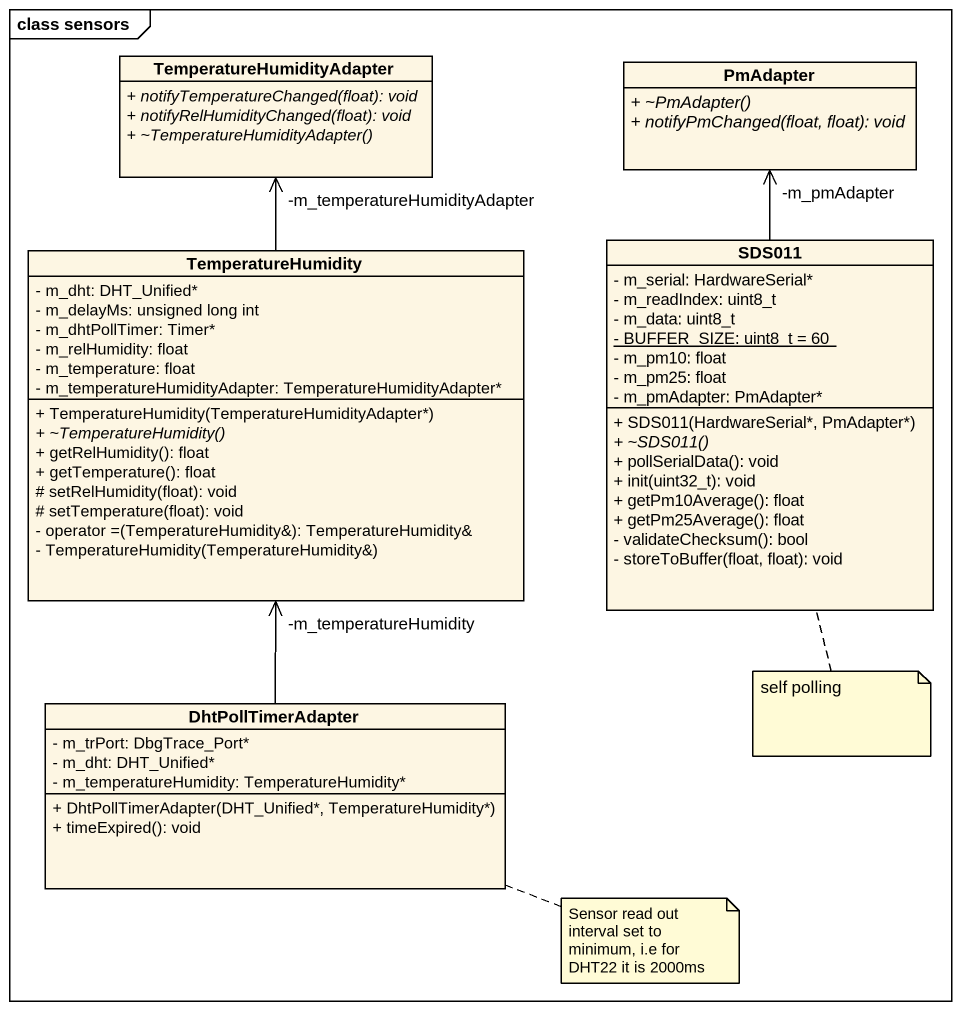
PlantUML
@startuml
mainframe class sensors
hide circle
hide empty members
skinparam classAttributeIconSize 0
class TemperatureHumidityAdapter {
  {abstract} + notifyTemperatureChanged(float): void
  {abstract} + notifyRelHumidityChanged(float): void
  {abstract} + ~TemperatureHumidityAdapter()
}
class PmAdapter {
  {abstract} + ~PmAdapter()
  {abstract} + notifyPmChanged(float, float): void
}
class TemperatureHumidity {
  - m_dht: DHT_Unified*
  - m_delayMs: unsigned long int
  - m_dhtPollTimer: Timer*
  - m_relHumidity: float
  - m_temperature: float
  - m_temperatureHumidityAdapter: TemperatureHumidityAdapter*
  + TemperatureHumidity(TemperatureHumidityAdapter*)
  {abstract} + ~TemperatureHumidity()
  + getRelHumidity(): float
  + getTemperature(): float
  # setRelHumidity(float): void
  # setTemperature(float): void
  - operator =(TemperatureHumidity&): TemperatureHumidity&
  - TemperatureHumidity(TemperatureHumidity&)
}
class SDS011 {
  - m_serial: HardwareSerial*
  - m_readIndex: uint8_t
  - m_data: uint8_t
  {static} - BUFFER_SIZE: uint8_t = 60
  - m_pm10: float
  - m_pm25: float
  - m_pmAdapter: PmAdapter*
  + SDS011(HardwareSerial*, PmAdapter*)
  {abstract} + ~SDS011()
  + pollSerialData(): void
  + init(uint32_t): void
  + getPm10Average(): float
  + getPm25Average(): float
  - validateChecksum(): bool
  - storeToBuffer(float, float): void
}
class DhtPollTimerAdapter {
  - m_trPort: DbgTrace_Port*
  - m_dht: DHT_Unified*
  - m_temperatureHumidity: TemperatureHumidity*
  + DhtPollTimerAdapter(DHT_Unified*, TemperatureHumidity*)
  + timeExpired(): void
}
TemperatureHumidity -up-> "-m_temperatureHumidityAdapter" TemperatureHumidityAdapter
SDS011 -up-> "-m_pmAdapter" PmAdapter
DhtPollTimerAdapter -up-> "-m_temperatureHumidity" TemperatureHumidity
note bottom of SDS011 : self polling
note right of DhtPollTimerAdapter : Sensor read out interval set to minimum, i.e for DHT22 it is 2000ms
@enduml
